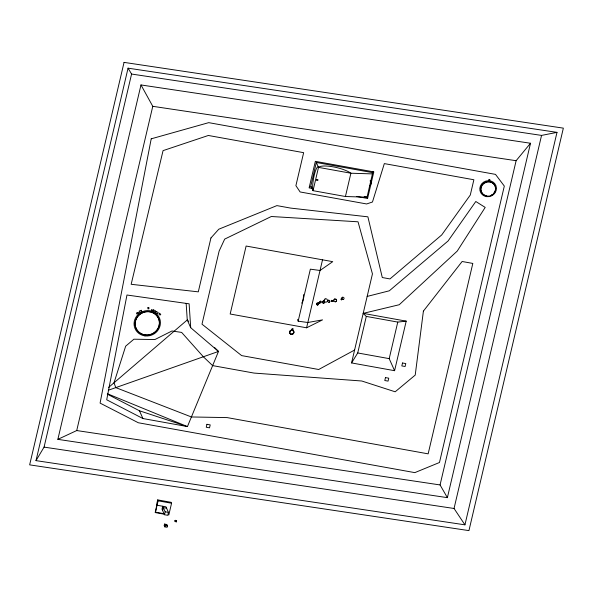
<?xml version="1.0" encoding="UTF-8"?>
<svg xmlns="http://www.w3.org/2000/svg" width="593" height="593" viewBox="0 0 593 593"><rect width="100%" height="100%" fill="white"/><g stroke="black" fill="none" stroke-linecap="round" stroke-linejoin="round"><path stroke-width="0.89" d="M36.003 460.635L128.058 68.165L556.997 132.365L464.942 524.835L36.003 460.635L44.067 447.107L131.579 74.051L128.058 68.165M57.855 439.354L140.986 84.947L530.513 143.247L447.381 497.653L57.855 439.354L76.719 430.555L440.065 484.941L447.381 497.653M76.719 430.555L152.772 106.317L140.986 84.947M168.797 515.02L171.562 503.242L171.155 502.33L157.694 499.899L156.656 504.309L157.063 505.221L165.981 506.83L168.456 512.389L167.767 515.317L164.491 514.731L162.022 509.172L162.704 506.237L165.18 511.796L164.491 514.731M164.254 514.198L155.336 512.589L156.841 504.717M155.336 512.589L158.101 500.811L157.694 499.899M162.638 510.558L163.327 507.623L166.596 508.216M164.861 526.858L165.18 525.509L164.535 524.071L166.781 524.471L167.426 525.917L167.107 527.266L164.861 526.858L164.224 525.42L164.535 524.071L164.832 524.464M175.143 520.921L175.283 520.335L176.069 520.476L176.039 521.106L175.254 520.965M176.61 520.913L175.276 520.498L176.61 520.913L176.395 521.84L175.157 521.618L175.283 520.335M175.38 520.543L175.157 521.618M175.928 521.062L176.069 520.476M316.321 162.489L318.5 167.382L350.893 173.223L372.508 173.897L371.893 172.511L316.321 162.489L310.865 185.765L313.037 190.672L345.43 196.513L367.045 197.187L372.997 171.392M318.5 167.382L313.037 190.672A12.394 2.328 -79.8 0 1 314.179 175.446A12.394 2.328 -79.8 0 1 318.5 167.382A17.812 4.662 13.2 0 1 333.155 166.841A17.812 4.662 13.2 0 1 350.893 173.223L345.43 196.513M298.16 321.176L310.361 269.163L320.02 270.482L332.74 261.661L246.117 246.036L230.173 314.016L306.581 327.796L322.548 319.872L307.819 322.503L298.16 321.176L297.604 319.479M306.581 327.796L322.525 259.823M318.812 303.06L318.93 302.541L319.857 302.704L319.768 303.305L318.812 303.06L319.249 303.483M318.841 303.142L318.93 302.541M370.039 180.947L370.84 181.095L371.322 182.17L370.514 185.602L369.713 185.453M356.793 196.498L367.586 198.447L373.82 171.888L315.343 161.34L309.116 187.899L312.711 188.552M406.205 321.139L397.77 322.088L366.296 316.41L363.19 313.378L406.205 321.139L394.582 370.692L351.567 362.931L372.448 273.884L358.031 221.797L271.312 216.504L224.68 239.105L219.143 251.039L201.991 324.171L241.633 355.6L318.7 369.498L354.584 350.048M351.567 362.931L357.727 352.961L366.296 316.41M394.582 370.692L389.201 358.639L397.77 322.088M440.065 484.941L516.125 160.703L530.513 143.247M464.942 524.835L454.045 508.475L541.55 135.412L556.997 132.365M291.823 329.693L292.193 328.507L293.135 328.752L292.764 329.93L291.823 329.693L292.015 329.285M325.112 298.879C323.163 300.065 324.415 302.771 326.58 302.059C328.641 300.873 327.077 298.042 325.149 298.961M331.331 300.733L332.406 300.466L332.169 301.496L331.331 300.733L331.554 301.385M331.368 300.814L331.761 300.273M332.332 300.918L333.281 300.592L333.488 301.2L332.54 301.518L332.725 300.495M336.172 299.309L336.654 300.74L335.638 301.83L334.185 301.57L333.711 300.132L334.726 299.042L336.209 299.391L334.726 299.042M334.763 299.124L333.711 300.132M342.139 299.28L341.746 298.109L342.569 297.226C344.096 296.967 344.674 298.776 343.31 299.495L342.102 299.198L343.31 299.495M164.728 524.909L164.224 525.42L164.684 525.502M108.63 387.407L187.255 319.953L186.158 303.408M316.736 304.661L316.566 303.586L317.388 302.941L318.359 303.29L318.53 304.365L317.7 305.01L316.699 304.58L317.7 305.01M316.595 303.668L317.388 302.941M319.805 301.696L320.487 301.162C321.614 301.2 321.784 302.467 320.746 302.882C319.523 302.83 319.568 301.541 320.487 301.162M317.663 304.928L318.53 304.365M324.504 301.303L324.69 302.489L323.771 303.208L322.696 302.823L322.503 301.637L323.43 300.918L324.541 301.385L323.43 300.918M323.467 300.999L322.503 301.637M327.796 300.829L328.67 300.154L329.678 300.518L329.864 301.644L328.989 302.319C327.469 302.304 327.462 300.577 328.67 300.154M329.864 301.644L328.989 302.319M341.294 298.687L340.916 299.569L341.472 299.836L341.916 299.487L341.294 298.687L341.813 298.872M166.151 524.701L166.781 524.471M108.26 390.268L218.491 351.441L214.584 347.505M318.967 302.623L319.457 302.363M367.163 296.418L389.305 290.807L448.086 240.966L475.801 201.494L485.193 207.409L457.225 251.098L399.237 304.735L363.19 313.378M131.579 74.051L541.55 135.412M152.772 106.317L516.125 160.703M44.067 447.107L454.045 508.475M370.514 182.021L371.322 182.17M309.398 186.684L311.199 187.01M364.272 196.579L366.971 197.069L367.586 198.447M331.517 301.303L332.169 301.496M357.727 352.961L389.201 358.639M190.709 327.707L189.123 303.809L126.969 295.01L106.703 399.786L142.913 418.532L187.44 426.567L218.491 351.441L190.709 327.707L187.255 319.953L188.559 321.265M158.101 500.811L171.562 503.242M165.18 511.796L168.456 512.389M155.107 512.078L164.024 513.686M175.98 520.973L175.194 520.832L175.988 521.262M165.18 525.509L167.426 525.917M107.274 394.115L139.459 410.779L187.44 426.567L107.496 393.774M176.084 521.395L176.395 521.84M342.569 297.226L341.746 298.109M341.916 299.487L341.472 299.836M336.654 300.74L335.638 301.83M324.69 302.489L323.734 303.127L322.696 302.823M139.459 410.779L142.913 418.532M292.638 329.449L292.764 329.93M303.431 294.617A6.249 2.046 -82.2 0 1 301.741 303.164M291.215 334.089A2.016 1.905 -24 0 1 290.096 331.168A2.016 1.905 -24 0 1 293.365 331.042A2.016 1.905 -24 0 1 292.245 334.044M482.924 194A7.487 7.086 -24 0 1 485.519 182.11A7.487 7.086 -24 0 1 495.518 188.967M495.303 190.197A7.487 7.086 -24 0 1 494.873 191.391M494.577 191.962A7.487 7.086 -24 0 1 493.85 193.014M492.435 194.341A7.487 7.086 -24 0 1 491.315 195.023M486.267 195.69A7.487 7.086 -24 0 1 483.399 194.4M147.961 307.626L147.909 308.849L148.895 308.842L148.939 307.619L147.961 307.626M316.625 179.516L316.573 180.465L317.833 180.48L317.892 179.531L316.625 179.516M151.437 309.924L151.363 310.68L152.638 310.747L152.712 309.983L151.437 309.924M423.402 311.103L415.219 375.087L395.175 391.795L361.774 381.002L254.041 373.079L212.635 365.607L203.347 356.778L181.643 332.414L171.985 330.983L154.899 339.544L133.892 339.203L125.657 346.193L114.019 382.789L115.776 387.614L191.406 416.968L227.171 417.598L428.153 453.853L472.821 263.425L462.125 261.498L423.402 311.103M151.215 138.821L100.084 403.099L138.325 422.757L414.818 472.628L439.472 462.503L504.317 186.076L495.503 174.379L208.721 122.647L151.215 138.821M124.056 62.384L29.65 464.86L468.944 530.616L563.35 128.14L124.056 62.384M210.93 237.971L198.292 291.852L131.164 284.292L163.06 150.629L208.336 135.471L303.646 152.668L295.9 185.668L300.117 191.962L366.644 203.962L372.471 202.005L384.323 163.601L473.874 179.753L470.293 195.023L441.711 234.947L389.964 278.925L382.292 277.539L367.897 216.83L290.644 208.091L276.894 205.615L218.78 229.217L210.93 237.971M206.942 424.306L206.253 427.242L209.522 427.835L210.211 424.899L206.942 424.306M385.472 377.593L384.79 380.528L388.059 381.114L388.749 378.186L385.472 377.593M402.514 362.99L401.824 365.918L405.101 366.511L405.782 363.576L402.514 362.99M489.04 179.553L488.669 180.732L489.603 180.969L489.974 179.79L489.04 179.553M153.461 309.902L152.831 311.155L154.899 312.059L155.529 310.799L153.461 309.902M156.107 311.525L155.477 312.778L157.545 313.682L158.175 312.422L156.107 311.525M159.569 313.245L158.813 313.986L159.999 315.113L160.755 314.379L159.569 313.245M141.282 310.295L139.125 311.147L139.622 312.415L141.779 311.562L141.282 310.295M138.132 312.518L136.479 312.985L136.738 313.964L138.391 313.489L138.132 312.518M291.141 334.333A2.283 2.157 -24 0 0 293.913 331.561A2.283 2.157 -24 0 0 290.133 330.731A2.283 2.157 -24 0 0 291.141 334.333M291.274 334.23A2.016 1.905 -24 0 0 293.72 331.784A2.016 1.905 -24 0 0 290.385 331.05A2.016 1.905 -24 0 0 291.274 334.23M487.068 196.172A7.487 7.086 -24 0 0 495.237 186.291A7.487 7.086 -24 0 0 482.561 184.757A7.487 7.086 -24 0 0 487.068 196.172M486.749 196.661A8.391 7.946 -24 0 0 495.911 185.579A8.391 7.946 -24 0 0 481.694 183.852A8.391 7.946 -24 0 0 486.749 196.661M144.981 335.89A13.313 12.601 -24 0 0 159.628 318.419A13.313 12.601 -24 0 0 137.116 315.535A13.313 12.601 -24 0 0 144.981 335.89M145.152 334.912A12.275 11.623 -24 0 0 158.672 318.797A12.275 11.623 -24 0 0 137.902 316.136A12.275 11.623 -24 0 0 145.152 334.912M145.211 335.038A12.275 11.623 -24 0 0 158.724 318.93A12.275 11.623 -24 0 0 137.961 316.262A12.275 11.623 -24 0 0 145.211 335.038"/></g></svg>
